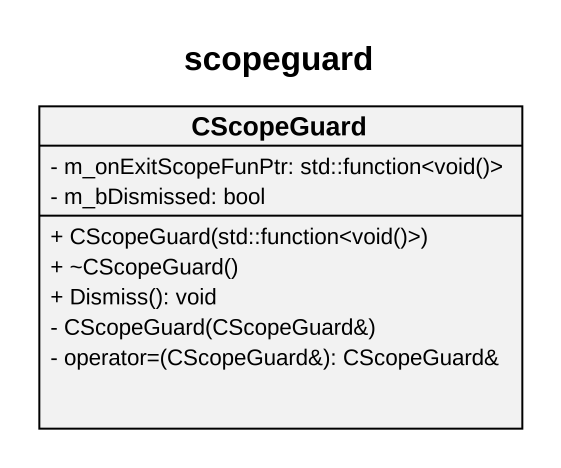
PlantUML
@startuml
title scopeguard
hide circle
hide empty members
skinparam classAttributeIconSize 0
class CScopeGuard {
  {field} - m_onExitScopeFunPtr: std::function<void()>
  - m_bDismissed: bool
  + CScopeGuard(std::function<void()>)
  + ~CScopeGuard()
  + Dismiss(): void
  - CScopeGuard(CScopeGuard&)
  - operator=(CScopeGuard&): CScopeGuard&
}
@enduml
